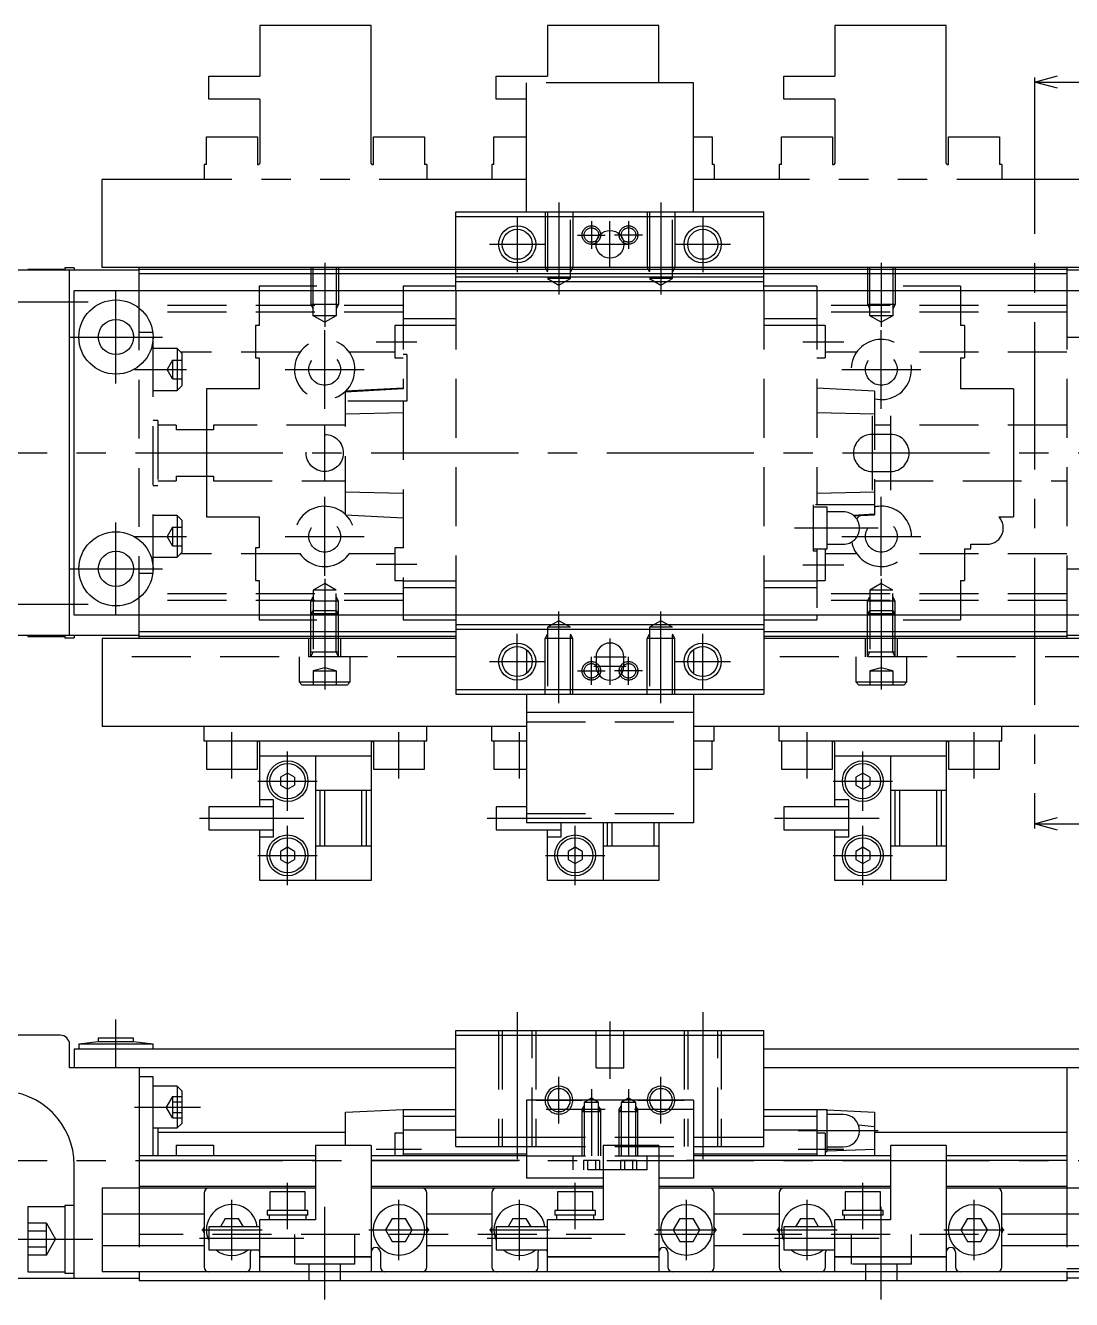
# Model space of a CAD drawing. Extents: x -2 to 294, y -8 to 153.
# Drawn here: x 113.1 to 225.9, y 15.5 to 152.9 of the extents above; entities that cross this region are included whole.
import ezdxf

# ---------------------------------------------------------------- set-up
doc = ezdxf.new("R2010")
doc.units = 0
doc.header["$LTSCALE"] = 0.5
for name, pattern in [('CENTER', [50.8, 31.75, -6.35, 6.35, -6.35]), ('DASHED', [19.05, 12.7, -6.35]), ('PHANTOM', [63.5, 31.75, -6.35, 6.35, -6.35, 6.35, -6.35])]:
    doc.linetypes.add(name, pattern=pattern)
for name, color, linetype in [('MSM_CENTER', 1, 'CENTER'), ('MSM_CONTINUOUS', 7, 'CONTINUOUS'), ('MSM_DASHED', 4, 'DASHED'), ('MSM_IMAGINARY', 6, 'PHANTOM'), ('MSM_NARROW', 5, 'CONTINUOUS')]:
    doc.layers.add(name, color=color, linetype=linetype)

msp = doc.modelspace()

# ---------------------------------------------------------------- linework, layer by layer
at = {"layer": 'MSM_CENTER'}
for p, q in [((221.9, 146.3), (221.9, 67.3)), ((170.65, 133.8), (170.65, 123.89)), ((181.65, 133.8), (181.65, 123.89)), ((166.15, 132.3), (166.15, 126.3)), ((186.15, 132.3), (186.15, 126.3)), ((174.15, 131.8), (174.15, 128.8)), ((176.15, 126.8), (176.15, 131.8)), ((178.15, 131.8), (178.15, 128.8)), ((163.15, 129.3), (169.15, 129.3)), ((172.65, 130.3), (175.65, 130.3)), ((174.15, 129.3), (178.15, 129.3)), ((179.65, 130.3), (176.65, 130.3)), ((183.15, 129.3), (189.15, 129.3)), ((145.4, 127.3), (145.4, 120.39)), ((205.4, 127.3), (205.4, 120.39)), ((122.9, 114.3), (122.9, 124.3)), ((111.9, 123.1), (119.9, 123.1)), ((145.4, 111.55), (145.4, 120.05)), ((205.4, 111.55), (205.4, 120.05)), ((117.9, 119.3), (127.9, 119.3)), ((150.95, 118.8), (155.35, 118.8)), ((196.95, 118.8), (201.35, 118.8)), ((225.4, 119.3), (235.4, 119.3)), ((124.9, 115.8), (130.5, 115.8)), ((141.15, 115.8), (149.65, 115.8)), ((201.15, 115.8), (209.65, 115.8)), ((204.4, 110.8), (204.4, 102.8)), ((206.4, 110.8), (206.4, 102.8)), ((145.4, 103.8), (145.4, 109.8)), ((-2, 106.8), (237.4, 106.8)), ((145.4, 93.55), (145.4, 102.05)), ((205.4, 93.55), (205.4, 102.05)), ((122.9, 89.3), (122.9, 99.3)), ((124.9, 97.8), (130.5, 97.8)), ((141.15, 97.8), (149.65, 97.8)), ((205.05, 98.7), (196.05, 98.7)), ((201.15, 97.8), (209.65, 97.8)), ((117.9, 94.3), (127.9, 94.3)), ((150.95, 94.8), (155.35, 94.8)), ((196.95, 94.75), (201.35, 94.75)), ((225.4, 94.3), (235.4, 94.3)), ((145.4, 93.21), (145.4, 81.3)), ((205.4, 93.21), (205.4, 81.3)), ((111.9, 90.5), (119.9, 90.5)), ((170.65, 79.8), (170.65, 89.71)), ((181.65, 79.8), (181.65, 89.71)), ((166.15, 81.3), (166.15, 87.3)), ((176.15, 86.8), (176.15, 81.8)), ((186.15, 81.3), (186.15, 87.3)), ((163.15, 84.3), (169.15, 84.3)), ((174.15, 81.8), (174.15, 84.8)), ((174.4, 84.8), (177.9, 84.8)), ((178.15, 81.8), (178.15, 84.8)), ((183.15, 84.3), (189.15, 84.3)), ((172.65, 83.3), (175.65, 83.3)), ((174.4, 83.8), (177.9, 83.8)), ((179.65, 83.3), (176.65, 83.3)), ((135.4, 71.7), (135.4, 76.7)), ((153.4, 71.7), (153.4, 76.7)), ((166.4, 71.7), (166.4, 76.7)), ((197.4, 71.7), (197.4, 76.7)), ((215.4, 71.7), (215.4, 76.7)), ((141.4, 68.2), (141.4, 74.6)), ((203.4, 68.2), (203.4, 74.6)), ((138.2, 71.4), (144.6, 71.4)), ((200.2, 71.4), (206.6, 71.4)), ((131.9, 67.4), (143.15, 67.4)), ((162.9, 67.4), (174.15, 67.4)), ((193.9, 67.4), (205.15, 67.4)), ((141.4, 60.2), (141.4, 66.6)), ((172.4, 60.2), (172.4, 66.6)), ((203.4, 60.2), (203.4, 66.6)), ((138.2, 63.4), (144.6, 63.4)), ((169.2, 63.4), (175.6, 63.4)), ((200.2, 63.4), (206.6, 63.4)), ((122.9, 40.5), (122.9, 45.7)), ((166.15, 46.5), (166.15, 30)), ((176.15, 45.5), (176.15, 39.3)), ((186.15, 46.5), (186.15, 30)), ((170.65, 34.5), (170.65, 39.5)), ((181.65, 34.5), (181.65, 39.5)), ((174.15, 38.2), (174.15, 31)), ((178.15, 38.2), (178.15, 31)), ((124.9, 36.25), (132, 36.25)), ((168.15, 37), (173.15, 37)), ((179.15, 37), (184.15, 37)), ((205.05, 33.7), (196.45, 33.7)), ((150.95, 31.7), (155.85, 31.7)), ((196.45, 31.7), (201.35, 31.7)), ((-2, 30.5), (237.4, 30.5)), ((141.4, 23.1), (141.4, 28.1)), ((172.4, 23.1), (172.4, 28.1)), ((203.4, 23.1), (203.4, 28.1)), ((135.4, 19.75), (135.4, 26.25)), ((153.4, 19.75), (153.4, 26.25)), ((166.4, 19.75), (166.4, 26.25)), ((184.4, 19.75), (184.4, 26.25)), ((197.4, 19.75), (197.4, 26.25)), ((215.4, 19.75), (215.4, 26.25)), ((145.4, 15.5), (145.4, 25.5)), ((205.4, 15.5), (205.4, 25.5)), ((111.4, 22), (120.4, 22)), ((131.9, 22.1), (143.15, 22.1)), ((132.15, 23), (138.65, 23)), ((150.15, 23), (156.65, 23)), ((162.9, 22.1), (174.15, 22.1)), ((163.15, 23), (169.65, 23)), ((181.15, 23), (187.65, 23)), ((193.9, 22.1), (205.15, 22.1)), ((194.15, 23), (200.65, 23)), ((212.15, 23), (218.65, 23))]:
    msp.add_line(p, q, dxfattribs=at)
at = {"layer": 'MSM_CONTINUOUS'}
for p, q in [((221.9, 146.8), (224.4, 147.47)), ((221.9, 147.3), (221.9, 146.3)), ((224.4, 146.13), (221.9, 146.8)), ((221.9, 146.8), (226.9, 146.8)), ((159.55, 132.8), (192.75, 132.8)), ((159.55, 124.3), (159.55, 132.8)), ((159.55, 132.3), (192.75, 132.3)), ((192.75, 124.3), (192.75, 132.8)), ((125.4, 126.5), (79.4, 126.5)), ((113.4, 126.6), (113.4, 126.5)), ((117.4, 126.6), (113.4, 126.6)), ((117.4, 126.75), (117.4, 126.5)), ((118.4, 126.75), (117.4, 126.75)), ((117.9, 87.1), (117.9, 126.5)), ((118.4, 126.75), (118.4, 126.5)), ((125.4, 124.3), (125.4, 126.8)), ((225.4, 126.8), (125.4, 126.8)), ((225.4, 126.6), (125.4, 126.6)), ((225.4, 126.8), (225.4, 124.3)), ((235.4, 126.5), (225.4, 126.5)), ((225.4, 126.1), (125.4, 126.1)), ((159.55, 125.8), (192.75, 125.8)), ((159.55, 125.3), (192.75, 125.3)), ((118.4, 89.3), (118.4, 124.3)), ((234.9, 124.3), (118.4, 124.3)), ((159.55, 124.8), (153.85, 124.8)), ((153.85, 124.8), (153.85, 124.3)), ((198.45, 124.8), (192.75, 124.8)), ((198.45, 124.8), (198.45, 124.3)), ((234.9, 89.3), (118.4, 89.3)), ((125.4, 86.8), (125.4, 89.3)), ((153.85, 89.3), (153.85, 88.8)), ((153.85, 88.8), (159.55, 88.8)), ((159.55, 89.3), (159.55, 80.8)), ((159.55, 88.3), (192.75, 88.3)), ((192.75, 89.3), (192.75, 80.8)), ((192.75, 88.8), (198.45, 88.8)), ((198.45, 89.3), (198.45, 88.8)), ((225.4, 89.3), (225.4, 86.8)), ((125.4, 87.1), (79.4, 87.1)), ((113.4, 87.1), (113.4, 87)), ((113.4, 87), (117.4, 87)), ((117.4, 87.1), (117.4, 86.85)), ((117.4, 86.85), (118.4, 86.85)), ((118.4, 87.1), (118.4, 86.85)), ((121.4, 86.8), (121.4, 77.3)), ((159.55, 86.8), (121.4, 86.8)), ((159.55, 87.5), (125.4, 87.5)), ((159.55, 87), (125.4, 87)), ((159.55, 87.8), (192.75, 87.8)), ((225.4, 87.5), (192.75, 87.5)), ((225.4, 87), (192.75, 87)), ((229.4, 86.8), (192.75, 86.8)), ((235.4, 87.1), (225.4, 87.1)), ((167.15, 85.58), (167.15, 83.02)), ((185.15, 85.58), (185.15, 83.02)), ((174.65, 84.8), (174.65, 83.8)), ((177.65, 83.8), (177.65, 84.8)), ((159.55, 81.3), (192.75, 81.3)), ((159.55, 80.8), (192.75, 80.8)), ((167.15, 80.8), (167.15, 66.9)), ((185.15, 80.8), (185.15, 66.9)), ((185.15, 78.8), (167.15, 78.8)), ((167.15, 77.3), (121.4, 77.3)), ((132.4, 75.7), (132.4, 77.3)), ((156.4, 75.7), (156.4, 77.3)), ((163.4, 75.7), (163.4, 77.3)), ((229.4, 77.3), (185.15, 77.3)), ((187.4, 75.7), (187.4, 77.3)), ((194.4, 75.7), (194.4, 77.3)), ((218.4, 75.7), (218.4, 77.3)), ((156.4, 75.7), (132.4, 75.7)), ((132.65, 75.7), (132.65, 72.7)), ((138.15, 72.7), (138.15, 75.7)), ((150.65, 75.7), (150.65, 72.7)), ((156.15, 72.7), (156.15, 75.7)), ((167.15, 75.7), (163.4, 75.7)), ((163.65, 75.7), (163.65, 72.7)), ((187.4, 75.7), (185.15, 75.7)), ((187.15, 72.7), (187.15, 75.7)), ((218.4, 75.7), (194.4, 75.7)), ((194.65, 75.7), (194.65, 72.7)), ((200.15, 72.7), (200.15, 75.7)), ((212.65, 75.7), (212.65, 72.7)), ((218.15, 72.7), (218.15, 75.7)), ((138.4, 68.65), (138.4, 75.57)), ((150.4, 75.57), (150.4, 60.7)), ((200.4, 68.65), (200.4, 75.57)), ((212.4, 75.57), (212.4, 60.7)), ((150.4, 74.1), (138.4, 74.1)), ((144.4, 74.1), (144.4, 60.7)), ((212.4, 74.1), (200.4, 74.1)), ((206.4, 74.1), (206.4, 60.7)), ((132.65, 72.7), (138.15, 72.7)), ((141.4, 72.27), (140.65, 71.83)), ((140.65, 71.83), (140.65, 70.97)), ((142.15, 71.83), (141.4, 72.27)), ((142.15, 71.83), (142.15, 70.97)), ((150.65, 72.7), (156.15, 72.7)), ((163.65, 72.7), (167.15, 72.7)), ((185.15, 72.7), (187.15, 72.7)), ((194.65, 72.7), (200.15, 72.7)), ((203.4, 72.27), (202.65, 71.83)), ((202.65, 71.83), (202.65, 70.97)), ((204.15, 71.83), (203.4, 72.27)), ((204.15, 71.83), (204.15, 70.97)), ((212.65, 72.7), (218.15, 72.7)), ((140.65, 70.97), (141.4, 70.53)), ((141.4, 70.53), (142.15, 70.97)), ((150.4, 70.4), (144.4, 70.4)), ((144.9, 64.4), (144.9, 70.4)), ((145.4, 64.4), (145.4, 70.4)), ((149.4, 64.4), (149.4, 70.4)), ((149.9, 64.4), (149.9, 70.4)), ((202.65, 70.97), (203.4, 70.53)), ((203.4, 70.53), (204.15, 70.97)), ((212.4, 70.4), (206.4, 70.4)), ((206.9, 64.4), (206.9, 70.4)), ((207.4, 64.4), (207.4, 70.4)), ((211.4, 64.4), (211.4, 70.4)), ((211.9, 64.4), (211.9, 70.4)), ((139.9, 69.4), (138.4, 69.4)), ((139.9, 65.4), (139.9, 69.4)), ((201.9, 69.4), (200.4, 69.4)), ((201.9, 65.4), (201.9, 69.4)), ((132.9, 68.65), (132.9, 66.15)), ((139.9, 68.65), (132.9, 68.65)), ((163.9, 68.65), (163.9, 66.15)), ((167.15, 68.65), (163.9, 68.65)), ((194.9, 68.65), (194.9, 66.15)), ((201.9, 68.65), (194.9, 68.65)), ((221.9, 66.8), (224.4, 67.47)), ((132.9, 66.15), (139.9, 66.15)), ((138.4, 60.7), (138.4, 66.15)), ((163.9, 66.15), (170.9, 66.15)), ((185.15, 66.9), (167.15, 66.9)), ((169.4, 60.7), (169.4, 66.15)), ((170.9, 65.4), (170.9, 66.9)), ((175.4, 66.9), (175.4, 60.7)), ((175.9, 64.4), (175.9, 66.9)), ((176.4, 64.4), (176.4, 66.9)), ((180.9, 64.4), (180.9, 66.9)), ((181.4, 66.9), (181.4, 60.7)), ((194.9, 66.15), (201.9, 66.15)), ((200.4, 60.7), (200.4, 66.15)), ((221.9, 67.3), (221.9, 66.3)), ((224.4, 66.13), (221.9, 66.8)), ((221.9, 66.8), (226.9, 66.8)), ((138.4, 65.4), (139.9, 65.4)), ((169.4, 65.4), (170.9, 65.4)), ((200.4, 65.4), (201.9, 65.4)), ((141.4, 64.27), (140.65, 63.83)), ((140.65, 63.83), (140.65, 62.97)), ((142.15, 63.83), (141.4, 64.27)), ((142.15, 63.83), (142.15, 62.97)), ((150.4, 64.4), (144.4, 64.4)), ((172.4, 64.27), (171.65, 63.83)), ((171.65, 63.83), (171.65, 62.97)), ((173.15, 63.83), (172.4, 64.27)), ((173.15, 63.83), (173.15, 62.97)), ((181.4, 64.4), (175.4, 64.4)), ((203.4, 64.27), (202.65, 63.83)), ((202.65, 63.83), (202.65, 62.97)), ((204.15, 63.83), (203.4, 64.27)), ((204.15, 63.83), (204.15, 62.97)), ((212.4, 64.4), (206.4, 64.4)), ((140.65, 62.97), (141.4, 62.53)), ((141.4, 62.53), (142.15, 62.97)), ((171.65, 62.97), (172.4, 62.53)), ((172.4, 62.53), (173.15, 62.97)), ((202.65, 62.97), (203.4, 62.53)), ((203.4, 62.53), (204.15, 62.97)), ((150.4, 60.7), (138.4, 60.7)), ((181.4, 60.7), (169.4, 60.7)), ((212.4, 60.7), (200.4, 60.7)), ((116.9, 44), (79.4, 44)), ((159.55, 44.5), (192.75, 44.5)), ((159.55, 32), (159.55, 44.5)), ((159.55, 44), (192.75, 44)), ((192.75, 32), (192.75, 44.5)), ((117.9, 40.5), (117.9, 43)), ((121, 43.3), (118.9, 43.05)), ((126.9, 43.05), (118.9, 43.05)), ((118.9, 43.05), (118.9, 42.5)), ((121, 43.7), (121, 43.3)), ((124.8, 43.7), (121, 43.7)), ((124.8, 43.3), (121, 43.3)), ((124.8, 43.3), (124.8, 43.7)), ((126.9, 43.05), (124.8, 43.3)), ((126.9, 42.5), (126.9, 43.05)), ((118.4, 42.5), (118.4, 40.5)), ((159.55, 42.5), (118.4, 42.5)), ((234.9, 42.5), (192.75, 42.5)), ((159.55, 40.5), (117.9, 40.5)), ((125.4, 40.5), (125.4, 27.5)), ((235.4, 40.5), (192.75, 40.5)), ((225.4, 40.5), (225.4, 27.5)), ((126.9, 39.5), (125.4, 39.5)), ((126.9, 31), (126.9, 39.5)), ((129.5, 38.5), (126.9, 38.5)), ((130, 38), (129.5, 38.5)), ((129.5, 38.5), (129.5, 34)), ((130, 38), (130, 34.5)), ((147.65, 35.7), (153.85, 36)), ((153.85, 36), (159.55, 36)), ((153.85, 36), (153.85, 31)), ((185.15, 37), (167.15, 37)), ((167.15, 37), (167.15, 28.6)), ((185.15, 37), (185.15, 28.6)), ((192.75, 36), (198.45, 36)), ((198.45, 36), (199.47, 35.95)), ((198.45, 36), (198.45, 31)), ((199.55, 35.95), (198.45, 35.95)), ((199.55, 35.95), (204.65, 35.7)), ((199.55, 31.45), (199.55, 35.95)), ((129.5, 34), (130, 34.5)), ((147.65, 32.1), (147.65, 35.7)), ((153.85, 35.29), (159.55, 35.29)), ((192.75, 35.29), (198.45, 35.29)), ((201.3, 35.45), (199.55, 35.45)), ((204.65, 35.7), (204.65, 31)), ((126.9, 34), (129.5, 34)), ((127.4, 34), (127.4, 31)), ((147.65, 33.5), (127.4, 33.5)), ((153.85, 33.45), (152.95, 33.45)), ((152.95, 33.45), (152.95, 31)), ((153.85, 33.8), (159.55, 33.8)), ((159.55, 33), (167.15, 33)), ((185.15, 33), (192.75, 33)), ((192.75, 33.8), (198.45, 33.8)), ((199.35, 33.45), (198.45, 33.45)), ((199.35, 33.45), (199.35, 31)), ((204.65, 34.13), (202.95, 34.29)), ((225.4, 33.5), (204.65, 33.5)), ((129.4, 32.16), (133.4, 32.16)), ((129.4, 32.16), (129.4, 31)), ((133.4, 32.16), (133.4, 31)), ((144.4, 32.1), (144.4, 24.1)), ((150.4, 32.1), (144.4, 32.1)), ((150.4, 32.1), (150.4, 18.5)), ((159.55, 32), (167.15, 32)), ((181.4, 32.1), (175.4, 32.1)), ((175.4, 32.1), (175.4, 24.1)), ((181.4, 32.1), (181.4, 18.5)), ((185.15, 32), (192.75, 32)), ((199.55, 31.95), (201.3, 31.95)), ((199.55, 31.53), (204.65, 31.73)), ((212.4, 32.1), (206.4, 32.1)), ((206.4, 32.1), (206.4, 24.1)), ((212.4, 32.1), (212.4, 18.5)), ((144.4, 31), (125.4, 31)), ((144.4, 30.5), (125.4, 30.5)), ((167.15, 31), (150.4, 31)), ((166.4, 30.5), (150.4, 30.5)), ((153.85, 31.2), (167.15, 31.2)), ((206.4, 30.5), (184.4, 30.5)), ((185.15, 31.2), (198.45, 31.2)), ((206.4, 31), (185.15, 31)), ((199.35, 31.45), (199.55, 31.45)), ((225.4, 31), (212.4, 31)), ((225.4, 30.5), (212.4, 30.5)), ((118.4, 17.8), (118.4, 30)), ((121.4, 27.5), (121.4, 18.5)), ((144.4, 27.5), (121.4, 27.5)), ((144.4, 27.7), (125.4, 27.7)), ((175.4, 27.7), (150.4, 27.7)), ((175.4, 27.5), (150.4, 27.5)), ((175.4, 28.6), (167.15, 28.6)), ((185.15, 28.6), (181.4, 28.6)), ((206.4, 27.7), (181.4, 27.7)), ((206.4, 27.5), (181.4, 27.5)), ((225.4, 27.7), (212.4, 27.7)), ((229.4, 27.5), (212.4, 27.5)), ((132.4, 27), (132.4, 19)), ((139.5, 27.1), (139.5, 25.1)), ((143.3, 27.1), (139.5, 27.1)), ((143.3, 25.1), (143.3, 27.1)), ((156.4, 19), (156.4, 27)), ((163.4, 27), (163.4, 19)), ((170.5, 27.1), (170.5, 25.1)), ((174.3, 27.1), (170.5, 27.1)), ((174.3, 25.1), (174.3, 27.1)), ((187.4, 19), (187.4, 27)), ((194.4, 27), (194.4, 19)), ((201.5, 27.1), (201.5, 25.1)), ((205.3, 27.1), (201.5, 27.1)), ((205.3, 25.1), (205.3, 27.1)), ((218.4, 19), (218.4, 27)), ((117.4, 25.5), (113.4, 25.5)), ((113.4, 25.5), (113.4, 18.5)), ((118.4, 25.65), (117.4, 25.65)), ((117.4, 25.65), (117.4, 18.35)), ((139.2, 25.1), (139.2, 24.6)), ((143.6, 25.1), (139.2, 25.1)), ((143.6, 24.6), (143.6, 25.1)), ((170.2, 25.1), (170.2, 24.6)), ((174.6, 25.1), (170.2, 25.1)), ((174.6, 24.6), (174.6, 25.1)), ((201.2, 25.1), (201.2, 24.6)), ((205.6, 25.1), (201.2, 25.1)), ((205.6, 24.6), (205.6, 25.1)), ((132.4, 24.7), (121.4, 24.7)), ((134.68, 24.25), (134.16, 23.35)), ((134.68, 24.25), (136.12, 24.25)), ((136.64, 23.35), (136.12, 24.25)), ((144.4, 24.1), (138.4, 24.1)), ((138.4, 18.5), (138.4, 24.1)), ((143.6, 24.6), (139.2, 24.6)), ((139.4, 24.6), (139.4, 24.1)), ((143.4, 24.1), (143.4, 24.6)), ((152.68, 24.25), (151.96, 23)), ((152.68, 24.25), (154.12, 24.25)), ((154.84, 23), (154.12, 24.25)), ((163.4, 24.7), (156.4, 24.7)), ((165.68, 24.25), (165.16, 23.35)), ((165.68, 24.25), (167.12, 24.25)), ((167.64, 23.35), (167.12, 24.25)), ((175.4, 24.1), (169.4, 24.1)), ((169.4, 18.5), (169.4, 24.1)), ((174.6, 24.6), (170.2, 24.6)), ((170.4, 24.6), (170.4, 24.1)), ((174.4, 24.1), (174.4, 24.6)), ((183.68, 24.25), (182.96, 23)), ((183.68, 24.25), (185.12, 24.25)), ((185.84, 23), (185.12, 24.25)), ((194.4, 24.7), (187.4, 24.7)), ((196.68, 24.25), (196.16, 23.35)), ((196.68, 24.25), (198.12, 24.25)), ((198.64, 23.35), (198.12, 24.25)), ((206.4, 24.1), (200.4, 24.1)), ((200.4, 18.5), (200.4, 24.1)), ((205.6, 24.6), (201.2, 24.6)), ((201.4, 24.6), (201.4, 24.1)), ((205.4, 24.1), (205.4, 24.6)), ((214.68, 24.25), (213.96, 23)), ((214.68, 24.25), (216.12, 24.25)), ((216.84, 23), (216.12, 24.25)), ((229.4, 24.7), (218.4, 24.7)), ((132.4, 23.3), (132.22, 23)), ((132.22, 23), (132.4, 22.7)), ((138.4, 23.35), (132.9, 23.35)), ((132.9, 23.35), (132.9, 20.85)), ((151.96, 23), (152.68, 21.75)), ((154.12, 21.75), (154.84, 23)), ((156.58, 23), (156.4, 23.3)), ((156.4, 22.7), (156.58, 23)), ((163.4, 23.3), (163.22, 23)), ((163.22, 23), (163.4, 22.7)), ((169.4, 23.35), (163.9, 23.35)), ((163.9, 23.35), (163.9, 20.85)), ((182.96, 23), (183.68, 21.75)), ((185.12, 21.75), (185.84, 23)), ((187.58, 23), (187.4, 23.3)), ((187.4, 22.7), (187.58, 23)), ((194.4, 23.3), (194.22, 23)), ((194.22, 23), (194.4, 22.7)), ((200.4, 23.35), (194.9, 23.35)), ((194.9, 23.35), (194.9, 20.85)), ((213.96, 23), (214.68, 21.75)), ((216.12, 21.75), (216.84, 23)), ((218.58, 23), (218.4, 23.3)), ((218.4, 22.7), (218.58, 23)), ((132.4, 21.3), (121.4, 21.3)), ((132.9, 20.85), (138.4, 20.85)), ((152.68, 21.75), (154.12, 21.75)), ((163.4, 21.3), (156.4, 21.3)), ((163.9, 20.85), (169.4, 20.85)), ((183.68, 21.75), (185.12, 21.75)), ((194.4, 21.3), (187.4, 21.3)), ((194.9, 20.85), (200.4, 20.85)), ((214.68, 21.75), (216.12, 21.75)), ((229.4, 21.3), (218.4, 21.3)), ((137.4, 19), (137.4, 20.6)), ((138.4, 20.15), (150.4, 20.15)), ((138.4, 20.1), (150.4, 20.1)), ((138.45, 20.15), (138.45, 20.1)), ((150.35, 20.15), (150.35, 20.1)), ((151.4, 20.6), (151.4, 19)), ((168.4, 19), (168.4, 20.6)), ((169.4, 20.15), (181.4, 20.15)), ((169.4, 20.1), (181.4, 20.1)), ((169.45, 20.15), (169.45, 20.1)), ((181.35, 20.15), (181.35, 20.1)), ((182.4, 20.6), (182.4, 19)), ((199.4, 19), (199.4, 20.6)), ((200.4, 20.15), (212.4, 20.15)), ((200.4, 20.1), (212.4, 20.1)), ((200.45, 20.15), (200.45, 20.1)), ((212.35, 20.15), (212.35, 20.1)), ((213.4, 20.6), (213.4, 19)), ((113.4, 18.5), (117.4, 18.5)), ((117.4, 18.35), (118.4, 18.35)), ((229.4, 18.5), (121.4, 18.5)), ((125.4, 18.5), (125.4, 17.5)), ((229.9, 18.8), (225.4, 18.8)), ((225.4, 18.5), (225.4, 17.5)), ((79.4, 17.8), (125.4, 17.8)), ((225.4, 17.5), (125.4, 17.5)), ((235.4, 17.8), (225.4, 17.8))]:
    msp.add_line(p, q, dxfattribs=at)
for centre, radius in [((166.15, 129.3), 1.62), ((176.15, 129.3), 1.5), ((186.15, 129.3), 1.62), ((122.9, 119.3), 4), ((122.9, 119.3), 1.9), ((122.9, 94.3), 4), ((122.9, 94.3), 1.9), ((166.15, 84.3), 1.62), ((186.15, 84.3), 1.62), ((141.4, 71.4), 2.2), ((141.4, 71.4), 1.9), ((203.4, 71.4), 2.2), ((203.4, 71.4), 1.9), ((141.4, 63.4), 2.2), ((141.4, 63.4), 1.9), ((172.4, 63.4), 2.2), ((172.4, 63.4), 1.9), ((203.4, 63.4), 2.2), ((203.4, 63.4), 1.9), ((153.4, 23), 2.75), ((184.4, 23), 2.75), ((215.4, 23), 2.75)]:
    msp.add_circle(centre, radius, dxfattribs=at)
for centre, radius, start, end in [((176.15, 84.8), 1.5, 0, 180), ((176.15, 83.8), 1.5, 180, 0), ((138.14, 75.39), 0.311, 34.723, 88.9034), ((150.66, 75.38), 0.318, 91.7128, 144.6608), ((200.14, 75.39), 0.311, 34.723, 88.9034), ((212.66, 75.38), 0.318, 91.7128, 144.6608), ((116.9, 43), 1, 0, 90), ((110.4, 30), 8, 0, 90), ((170.65, 37), 1.23, 0, 180), ((181.65, 37), 1.23, 0, 180), ((201.3, 33.7), 1.75, 270, 90), ((132.9, 27), 0.5, 90, 180), ((155.9, 27), 0.5, 0, 90), ((163.9, 27), 0.5, 90, 180), ((186.9, 27), 0.5, 0, 90), ((194.9, 27), 0.5, 90, 180), ((217.9, 27), 0.5, 0, 90), ((135.4, 23), 2.75, 7.312, 204.62), ((166.4, 23), 2.75, 7.312, 204.62), ((197.4, 23), 2.75, 7.312, 204.62), ((135.4, 23), 2.75, 231.4273, 308.5727), ((137.9, 20.6), 0.5, 150, 180), ((137.9, 20.6), 0.5, 0, 30), ((150.9, 20.6), 0.5, 0, 180), ((166.4, 23), 2.75, 231.4273, 308.5727), ((168.9, 20.6), 0.5, 150, 180), ((168.9, 20.6), 0.5, 0, 30), ((181.9, 20.6), 0.5, 0, 180), ((197.4, 23), 2.75, 231.4273, 308.5727), ((199.9, 20.6), 0.5, 150, 180), ((199.9, 20.6), 0.5, 0, 30), ((212.9, 20.6), 0.5, 0, 180), ((132.9, 19), 0.5, 180, 270), ((136.9, 19), 0.5, 270, 0), ((151.9, 19), 0.5, 180, 270), ((155.9, 19), 0.5, 270, 0), ((163.9, 19), 0.5, 180, 270), ((167.9, 19), 0.5, 270, 0), ((182.9, 19), 0.5, 180, 270), ((186.9, 19), 0.5, 270, 0), ((194.9, 19), 0.5, 180, 270), ((198.9, 19), 0.5, 270, 0), ((213.9, 19), 0.5, 180, 270), ((217.9, 19), 0.5, 270, 0)]:
    msp.add_arc(centre, radius, start, end, dxfattribs=at)
at = {"layer": 'MSM_DASHED'}
for p, q in [((169.15, 132.8), (169.15, 126.8)), ((169.42, 132.8), (169.42, 125.6)), ((171.88, 125.6), (171.88, 132.8)), ((172.15, 132.8), (172.15, 126.8)), ((180.15, 132.8), (180.15, 126.8)), ((180.42, 132.8), (180.42, 125.6)), ((182.88, 125.6), (182.88, 132.8)), ((183.15, 132.8), (183.15, 126.8)), ((143.9, 126.8), (143.9, 122.8)), ((144.17, 121.6), (144.17, 126.8)), ((146.63, 126.8), (146.63, 121.6)), ((146.9, 126.8), (146.9, 122.8)), ((172.15, 126.8), (169.15, 126.8)), ((169.15, 126.8), (169.42, 126.33)), ((172.15, 126.8), (171.88, 126.33)), ((183.15, 126.8), (180.15, 126.8)), ((180.15, 126.8), (180.42, 126.33)), ((183.15, 126.8), (182.88, 126.33)), ((203.9, 126.8), (203.9, 122.8)), ((204.17, 121.6), (204.17, 126.8)), ((206.63, 126.8), (206.63, 121.6)), ((206.9, 126.8), (206.9, 122.8)), ((169.42, 125.6), (170.65, 124.89)), ((171.88, 125.6), (169.42, 125.6)), ((170.65, 124.89), (171.88, 125.6)), ((180.42, 125.6), (181.65, 124.89)), ((182.88, 125.6), (180.42, 125.6)), ((181.65, 124.89), (182.88, 125.6)), ((125.4, 89.3), (125.4, 124.3)), ((153.85, 124.3), (153.85, 113.73)), ((159.55, 124.3), (159.55, 89.3)), ((192.75, 124.3), (192.75, 89.3)), ((198.45, 124.3), (198.45, 101.2)), ((225.4, 124.3), (225.4, 89.3)), ((153.85, 122.7), (125.4, 122.7)), ((146.9, 122.8), (143.9, 122.8)), ((143.9, 122.8), (144.17, 122.33)), ((146.9, 122.8), (146.63, 122.33)), ((225.4, 122.7), (198.45, 122.7)), ((203.9, 122.8), (204.17, 122.33)), ((206.9, 122.8), (203.9, 122.8)), ((206.9, 122.8), (206.63, 122.33)), ((153.85, 122), (125.4, 122)), ((146.63, 121.6), (144.17, 121.6)), ((145.4, 120.89), (144.17, 121.6)), ((146.63, 121.6), (145.4, 120.89)), ((153.85, 121.3), (159.55, 121.3)), ((192.75, 121.3), (198.45, 121.3)), ((225.4, 122), (198.45, 122)), ((206.63, 121.6), (204.17, 121.6)), ((205.4, 120.89), (204.17, 121.6)), ((206.63, 121.6), (205.4, 120.89)), ((126.9, 119.8), (125.4, 119.8)), ((126.9, 93.8), (126.9, 119.8)), ((152.95, 120.55), (152.95, 117.05)), ((153.85, 120.55), (152.95, 120.55)), ((153.85, 120.59), (159.55, 120.59)), ((192.75, 120.59), (198.45, 120.59)), ((199.35, 120.55), (198.45, 120.55)), ((199.35, 120.55), (199.35, 117.05)), ((129.5, 118.05), (126.9, 118.05)), ((129, 116.8), (128.42, 115.8)), ((129, 116.8), (129, 114.8)), ((129, 116.8), (130, 116.8)), ((129.5, 118.05), (129.5, 113.55)), ((130, 117.55), (129.5, 118.05)), ((142.74, 117.67), (129.88, 117.67)), ((130, 117.55), (130, 114.05)), ((152.95, 117.67), (148.06, 117.67)), ((152.95, 117.05), (153.85, 117.05)), ((154.25, 117.4), (153.85, 117.4)), ((154.25, 117.4), (154.25, 112.4)), ((198.45, 117.05), (199.35, 117.05)), ((202.74, 117.67), (199.35, 117.67)), ((225.4, 117.67), (208.06, 117.67)), ((129, 114.8), (128.42, 115.8)), ((129, 115.8), (130, 115.8)), ((129, 114.8), (130, 114.8)), ((129.5, 113.55), (130, 114.05)), ((126.9, 113.55), (129.5, 113.55)), ((153.85, 113.8), (147.65, 113.48)), ((153.85, 113.73), (147.65, 113.36)), ((147.65, 100.12), (147.65, 113.48)), ((204.65, 113.48), (198.45, 113.8)), ((204.65, 113.48), (204.65, 100.12)), ((154.25, 112.4), (147.65, 112.4)), ((153.85, 112.4), (153.85, 89.3)), ((127.4, 110.3), (126.9, 110.3)), ((127.4, 110.3), (127.4, 103.3)), ((153.85, 111.13), (147.65, 110.99)), ((204.65, 110.99), (198.45, 111.13)), ((129.4, 109.8), (127.4, 109.8)), ((129.4, 109.8), (129.4, 109.3)), ((133.4, 109.3), (129.4, 109.3)), ((133.4, 109.8), (133.4, 109.3)), ((147.65, 109.8), (133.4, 109.8)), ((206.4, 108.8), (204.4, 108.8)), ((225.4, 109.8), (204.65, 109.8)), ((204.4, 104.8), (206.4, 104.8)), ((126.9, 103.3), (127.4, 103.3)), ((127.4, 103.8), (129.4, 103.8)), ((129.4, 104.3), (133.4, 104.3)), ((129.4, 104.3), (129.4, 103.8)), ((133.4, 104.3), (133.4, 103.8)), ((133.4, 103.8), (147.65, 103.8)), ((204.65, 103.8), (225.4, 103.8)), ((147.65, 102.61), (153.85, 102.47)), ((198.45, 102.47), (204.65, 102.61)), ((204.65, 101.2), (198.05, 101.2)), ((198.05, 101.2), (198.05, 96.2)), ((199.55, 100.95), (198.05, 100.95)), ((199.55, 96.45), (199.55, 100.95)), ((201.3, 100.45), (199.55, 100.45)), ((129.5, 100.05), (126.9, 100.05)), ((130, 99.55), (129.5, 100.05)), ((129.5, 100.05), (129.5, 95.55)), ((130, 99.55), (130, 96.05)), ((147.65, 100.12), (153.85, 99.8)), ((202.35, 100.1), (204.65, 100.24)), ((202.46, 100.01), (204.65, 100.12)), ((129, 98.8), (128.42, 97.8)), ((129, 96.8), (128.42, 97.8)), ((129, 98.8), (130, 98.8)), ((129, 98.8), (129, 96.8)), ((129, 97.8), (130, 97.8)), ((129, 96.8), (130, 96.8)), ((152.95, 96.55), (152.95, 93.05)), ((153.85, 96.55), (152.95, 96.55)), ((198.05, 96.45), (199.55, 96.45)), ((198.45, 96.2), (198.05, 96.2)), ((198.45, 96.45), (198.45, 89.3)), ((199.35, 96.45), (199.35, 93.05)), ((199.55, 96.95), (201.3, 96.95)), ((126.9, 95.55), (129.5, 95.55)), ((129.5, 95.55), (130, 96.05)), ((142.74, 95.93), (129.88, 95.93)), ((152.95, 95.93), (148.06, 95.93)), ((202.74, 95.93), (199.35, 95.93)), ((225.4, 95.93), (208.06, 95.93)), ((126.9, 93.8), (125.4, 93.8)), ((145.4, 92.71), (144.17, 92)), ((146.63, 92), (145.4, 92.71)), ((152.95, 93.05), (153.85, 93.05)), ((153.85, 93.01), (159.55, 93.01)), ((153.85, 92.3), (159.55, 92.3)), ((192.75, 93.01), (198.45, 93.01)), ((192.75, 92.3), (198.45, 92.3)), ((198.45, 93.05), (199.35, 93.05)), ((205.4, 92.71), (204.17, 92)), ((206.63, 92), (205.4, 92.71)), ((153.85, 91.6), (125.4, 91.6)), ((153.85, 90.9), (125.4, 90.9)), ((143.9, 90.8), (144.17, 91.27)), ((146.9, 90.8), (143.9, 90.8)), ((143.9, 84.8), (143.9, 90.8)), ((146.63, 92), (144.17, 92)), ((144.17, 92), (144.17, 85.3)), ((146.63, 85.3), (146.63, 92)), ((146.9, 90.8), (146.63, 91.27)), ((146.9, 84.8), (146.9, 90.8)), ((225.4, 91.6), (198.45, 91.6)), ((225.4, 90.9), (198.45, 90.9)), ((203.9, 90.8), (204.17, 91.27)), ((206.9, 90.8), (203.9, 90.8)), ((203.9, 84.8), (203.9, 90.8)), ((206.63, 92), (204.17, 92)), ((204.17, 92), (204.17, 85.3)), ((206.63, 85.3), (206.63, 92)), ((206.9, 90.8), (206.63, 91.27)), ((206.9, 84.8), (206.9, 90.8)), ((144.17, 89.8), (143.9, 89.49)), ((143.9, 89.49), (146.9, 89.49)), ((144.17, 89.8), (146.63, 89.8)), ((146.9, 89.49), (146.63, 89.8)), ((204.17, 89.8), (203.9, 89.49)), ((203.9, 89.49), (206.9, 89.49)), ((204.17, 89.8), (206.63, 89.8)), ((206.9, 89.49), (206.63, 89.8)), ((170.65, 88.71), (169.42, 88)), ((171.88, 88), (169.42, 88)), ((169.42, 88), (169.42, 80.8)), ((171.88, 88), (170.65, 88.71)), ((171.88, 80.8), (171.88, 88)), ((181.65, 88.71), (180.42, 88)), ((182.88, 88), (180.42, 88)), ((180.42, 88), (180.42, 80.8)), ((182.88, 88), (181.65, 88.71)), ((182.88, 80.8), (182.88, 88)), ((143.65, 86.8), (143.65, 84.8)), ((147.15, 84.8), (147.15, 86.8)), ((169.15, 86.8), (169.42, 87.27)), ((172.15, 86.8), (169.15, 86.8)), ((169.15, 80.8), (169.15, 86.8)), ((172.15, 86.8), (171.88, 87.27)), ((172.15, 80.8), (172.15, 86.8)), ((180.15, 86.8), (180.42, 87.27)), ((183.15, 86.8), (180.15, 86.8)), ((180.15, 80.8), (180.15, 86.8)), ((183.15, 86.8), (182.88, 87.27)), ((183.15, 80.8), (183.15, 86.8)), ((203.65, 86.8), (203.65, 84.8)), ((207.15, 84.8), (207.15, 86.8)), ((146.9, 85.3), (143.9, 85.3)), ((143.9, 84.8), (144.17, 85.3)), ((146.9, 84.8), (146.63, 85.3)), ((206.9, 85.3), (203.9, 85.3)), ((203.9, 84.8), (204.17, 85.3)), ((206.9, 84.8), (206.63, 85.3)), ((159.55, 84.8), (121.4, 84.8)), ((142.65, 84.8), (142.65, 82.1)), ((148.15, 82.1), (148.15, 84.8)), ((229.4, 84.8), (192.75, 84.8)), ((202.65, 84.8), (202.65, 82.1)), ((208.15, 82.1), (208.15, 84.8)), ((145.4, 83.63), (144.15, 83.3)), ((144.15, 83.3), (144.15, 81.8)), ((144.15, 83.3), (146.65, 83.3)), ((146.65, 83.3), (145.4, 83.63)), ((145.4, 83.3), (145.4, 81.8)), ((146.65, 83.3), (146.65, 81.8)), ((205.4, 83.63), (204.15, 83.3)), ((204.15, 83.3), (204.15, 81.8)), ((204.15, 83.3), (206.65, 83.3)), ((206.65, 83.3), (205.4, 83.63)), ((205.4, 83.3), (205.4, 81.8)), ((206.65, 83.3), (206.65, 81.8)), ((142.65, 82.1), (142.95, 81.8)), ((142.65, 82.1), (148.15, 82.1)), ((142.95, 81.8), (147.85, 81.8)), ((147.85, 81.8), (148.15, 82.1)), ((202.65, 82.1), (202.95, 81.8)), ((202.65, 82.1), (208.15, 82.1)), ((202.95, 81.8), (207.85, 81.8)), ((207.85, 81.8), (208.15, 82.1)), ((167.15, 77.8), (185.15, 77.8)), ((167.15, 67.9), (185.15, 67.9)), ((164.15, 44.5), (164.15, 32)), ((164.53, 44.5), (164.53, 32)), ((167.77, 32), (167.77, 44.5)), ((168.15, 44.5), (168.15, 32)), ((174.65, 40.5), (174.65, 44.5)), ((177.65, 40.5), (177.65, 44.5)), ((184.15, 44.5), (184.15, 32)), ((184.53, 44.5), (184.53, 32)), ((187.77, 32), (187.77, 44.5)), ((188.15, 44.5), (188.15, 32)), ((174.65, 40.5), (177.65, 40.5)), ((129, 37.4), (128.33, 36.25)), ((129, 37.4), (129, 35.1)), ((129, 37.4), (130, 37.4)), ((174.15, 37.2), (173.37, 36.75)), ((174.93, 36.75), (174.15, 37.2)), ((178.15, 37.2), (177.37, 36.75)), ((178.93, 36.75), (178.15, 37.2)), ((129, 35.1), (128.33, 36.25)), ((129, 36.83), (130, 36.83)), ((185.15, 36), (167.15, 36)), ((173.15, 36), (173.37, 36.37)), ((173.15, 31), (173.15, 36)), ((173.37, 36), (173.15, 35.75)), ((175.15, 35.75), (173.15, 35.75)), ((173.37, 36.75), (173.37, 31)), ((174.93, 36.75), (173.37, 36.75)), ((174.93, 31), (174.93, 36.75)), ((175.15, 36), (174.93, 36.37)), ((175.15, 35.75), (174.93, 36)), ((175.15, 31), (175.15, 36)), ((177.15, 36), (177.37, 36.37)), ((177.15, 31), (177.15, 36)), ((177.37, 36), (177.15, 35.75)), ((179.15, 35.75), (177.15, 35.75)), ((177.37, 36.75), (177.37, 31)), ((178.93, 36.75), (177.37, 36.75)), ((178.93, 31), (178.93, 36.75)), ((179.15, 36), (178.93, 36.37)), ((179.15, 35.75), (178.93, 36)), ((179.15, 31), (179.15, 36)), ((129, 35.67), (130, 35.67)), ((129, 35.1), (130, 35.1)), ((167.15, 33), (185.15, 33)), ((167.15, 32), (185.15, 32)), ((167.15, 31), (185.15, 31)), ((172.15, 31), (172.15, 29.5)), ((175.02, 30.5), (173.28, 30.5)), ((173.28, 30.5), (173.28, 29.5)), ((173.72, 30.5), (173.72, 29.5)), ((174.58, 30.5), (174.58, 29.5)), ((175.02, 30.5), (175.02, 29.5)), ((179.02, 30.5), (177.28, 30.5)), ((177.28, 30.5), (177.28, 29.5)), ((177.72, 30.5), (177.72, 29.5)), ((178.58, 30.5), (178.58, 29.5)), ((179.02, 30.5), (179.02, 29.5)), ((180.15, 29.5), (180.15, 31)), ((180.15, 29.5), (172.15, 29.5)), ((125.4, 27.5), (125.4, 18.5)), ((225.4, 27.5), (225.4, 18.5)), ((115.4, 23.73), (113.4, 23.73)), ((115.4, 20.27), (115.4, 23.73)), ((115.4, 23.73), (116.4, 22)), ((115.4, 22.87), (113.4, 22.87)), ((115.4, 20.27), (116.4, 22)), ((225.4, 22.5), (125.4, 22.5)), ((142.15, 22.5), (142.15, 19.3)), ((148.65, 19.3), (148.65, 22.5)), ((202.15, 22.5), (202.15, 19.3)), ((208.65, 19.3), (208.65, 22.5)), ((115.4, 21.13), (113.4, 21.13)), ((115.4, 20.27), (113.4, 20.27)), ((148.65, 19.3), (142.15, 19.3)), ((143.7, 19.3), (143.7, 17.5)), ((147.1, 17.5), (147.1, 19.3)), ((208.65, 19.3), (202.15, 19.3)), ((203.7, 19.3), (203.7, 17.5)), ((207.1, 17.5), (207.1, 19.3))]:
    msp.add_line(p, q, dxfattribs=at)
for centre, radius in [((174.15, 130.3), 1), ((174.15, 130.3), 0.784), ((178.15, 130.3), 1), ((178.15, 130.3), 0.784), ((145.4, 115.8), 1.7), ((205.4, 115.8), 1.7), ((145.4, 106.8), 2), ((145.4, 97.8), 1.7), ((205.4, 97.8), 1.7), ((174.15, 83.3), 1), ((174.15, 83.3), 0.784), ((178.15, 83.3), 1), ((178.15, 83.3), 0.784)]:
    msp.add_circle(centre, radius, dxfattribs=at)
for centre, radius, start, end in [((145.4, 115.8), 3.25, 314.3563, 313.8131), ((205.4, 115.8), 3.25, 256.6576, 223.5904), ((204.4, 106.8), 2, 90, 270), ((206.4, 106.8), 2, 270, 90), ((145.4, 97.8), 3.25, 46.1869, 45.6437), ((201.3, 98.7), 1.75, 270, 90), ((205.4, 97.8), 3.25, 190.5952, 103.3424), ((205.4, 97.8), 3.25, 136.4096, 144.6433), ((170.65, 37), 1.5, 180, 0), ((170.65, 37), 1.23, 180, 0), ((181.65, 37), 1.5, 180, 0), ((181.65, 37), 1.23, 180, 0)]:
    msp.add_arc(centre, radius, start, end, dxfattribs=at)
at = {"layer": 'MSM_IMAGINARY'}
for p, q in [((138.4, 152.9), (138.4, 147.45)), ((150.4, 152.9), (138.4, 152.9)), ((150.4, 138.03), (150.4, 152.9)), ((169.4, 152.9), (169.4, 147.45)), ((181.4, 152.9), (169.4, 152.9)), ((181.4, 146.7), (181.4, 152.9)), ((200.4, 152.9), (200.4, 147.45)), ((212.4, 152.9), (200.4, 152.9)), ((212.4, 138.03), (212.4, 152.9)), ((132.9, 144.95), (132.9, 147.45)), ((132.9, 147.45), (138.4, 147.45)), ((163.9, 144.95), (163.9, 147.45)), ((163.9, 147.45), (169.4, 147.45)), ((194.9, 144.95), (194.9, 147.45)), ((194.9, 147.45), (200.4, 147.45)), ((185.15, 146.7), (167.15, 146.7)), ((167.15, 132.8), (167.15, 146.7)), ((185.15, 132.8), (185.15, 146.7)), ((138.4, 144.95), (132.9, 144.95)), ((138.4, 144.95), (138.4, 138.03)), ((167.15, 144.95), (163.9, 144.95)), ((200.4, 144.95), (194.9, 144.95)), ((200.4, 144.95), (200.4, 138.03)), ((132.65, 140.9), (138.15, 140.9)), ((132.65, 137.9), (132.65, 140.9)), ((138.15, 140.9), (138.15, 137.9)), ((150.65, 140.9), (156.15, 140.9)), ((150.65, 137.9), (150.65, 140.9)), ((156.15, 140.9), (156.15, 137.9)), ((163.65, 140.9), (167.15, 140.9)), ((163.65, 137.9), (163.65, 140.9)), ((185.15, 140.9), (187.15, 140.9)), ((187.15, 140.9), (187.15, 137.9)), ((194.65, 140.9), (200.15, 140.9)), ((194.65, 137.9), (194.65, 140.9)), ((200.15, 140.9), (200.15, 137.9)), ((212.65, 140.9), (218.15, 140.9)), ((212.65, 137.9), (212.65, 140.9)), ((218.15, 140.9), (218.15, 137.9)), ((132.4, 137.9), (132.4, 136.3)), ((132.65, 137.9), (132.4, 137.9)), ((156.4, 137.9), (156.15, 137.9)), ((156.4, 137.9), (156.4, 136.3)), ((163.65, 137.9), (163.4, 137.9)), ((163.4, 137.9), (163.4, 136.3)), ((187.4, 137.9), (187.15, 137.9)), ((187.4, 137.9), (187.4, 136.3)), ((194.4, 137.9), (194.4, 136.3)), ((194.65, 137.9), (194.4, 137.9)), ((218.4, 137.9), (218.15, 137.9)), ((218.4, 137.9), (218.4, 136.3)), ((121.4, 126.8), (121.4, 136.3)), ((167.15, 136.3), (121.4, 136.3)), ((229.4, 136.3), (185.15, 136.3)), ((125.4, 126.8), (121.4, 126.8)), ((229.4, 126.8), (225.4, 126.8)), ((144.55, 124.8), (138.35, 124.8)), ((138.35, 124.8), (138.35, 120.55)), ((213.95, 124.8), (207.75, 124.8)), ((213.95, 124.8), (213.95, 120.55)), ((137.95, 120.55), (137.95, 117.05)), ((138.35, 120.55), (137.95, 120.55)), ((214.35, 120.55), (213.95, 120.55)), ((214.35, 120.55), (214.35, 117.05)), ((137.95, 117.05), (138.35, 117.05)), ((138.35, 117.05), (138.35, 113.7)), ((213.95, 117.05), (214.35, 117.05)), ((213.95, 117.05), (213.95, 113.7)), ((138.35, 113.7), (132.65, 113.7)), ((132.65, 113.7), (132.65, 99.9)), ((219.65, 113.7), (213.95, 113.7)), ((219.65, 113.7), (219.65, 99.9)), ((132.65, 99.9), (138.35, 99.9)), ((138.35, 99.9), (138.35, 96.55)), ((218.07, 99.9), (219.65, 99.9)), ((137.95, 96.55), (137.95, 93.05)), ((138.35, 96.55), (137.95, 96.55)), ((214.35, 96.45), (214.35, 93.05)), ((214.35, 96.45), (215.05, 96.45)), ((215.05, 96.95), (216.8, 96.95)), ((215.05, 96.45), (215.05, 96.95)), ((137.95, 93.05), (138.35, 93.05)), ((138.35, 93.05), (138.35, 88.8)), ((213.95, 93.05), (214.35, 93.05)), ((213.95, 93.05), (213.95, 88.8)), ((138.35, 88.8), (144.55, 88.8)), ((207.75, 88.8), (213.95, 88.8))]:
    msp.add_line(p, q, dxfattribs=at)
for centre, radius, start, end in [((138.2, 138.11), 0.214, 256.5646, 339.8089), ((150.6, 138.11), 0.213, 199.9844, 283.642), ((200.2, 138.11), 0.214, 256.5646, 339.8089), ((212.6, 138.11), 0.213, 199.9844, 283.642), ((216.8, 98.7), 1.75, 270, 43.2918)]:
    msp.add_arc(centre, radius, start, end, dxfattribs=at)
at = {"layer": 'MSM_NARROW'}
for centre in [(166.15, 129.3), (186.15, 129.3), (166.15, 84.3), (186.15, 84.3)]:
    msp.add_circle(centre, 2, dxfattribs=at)
for centre in [(170.65, 37), (181.65, 37)]:
    msp.add_arc(centre, 1.5, 0, 180, dxfattribs=at)

doc.saveas('drawing.dxf')
